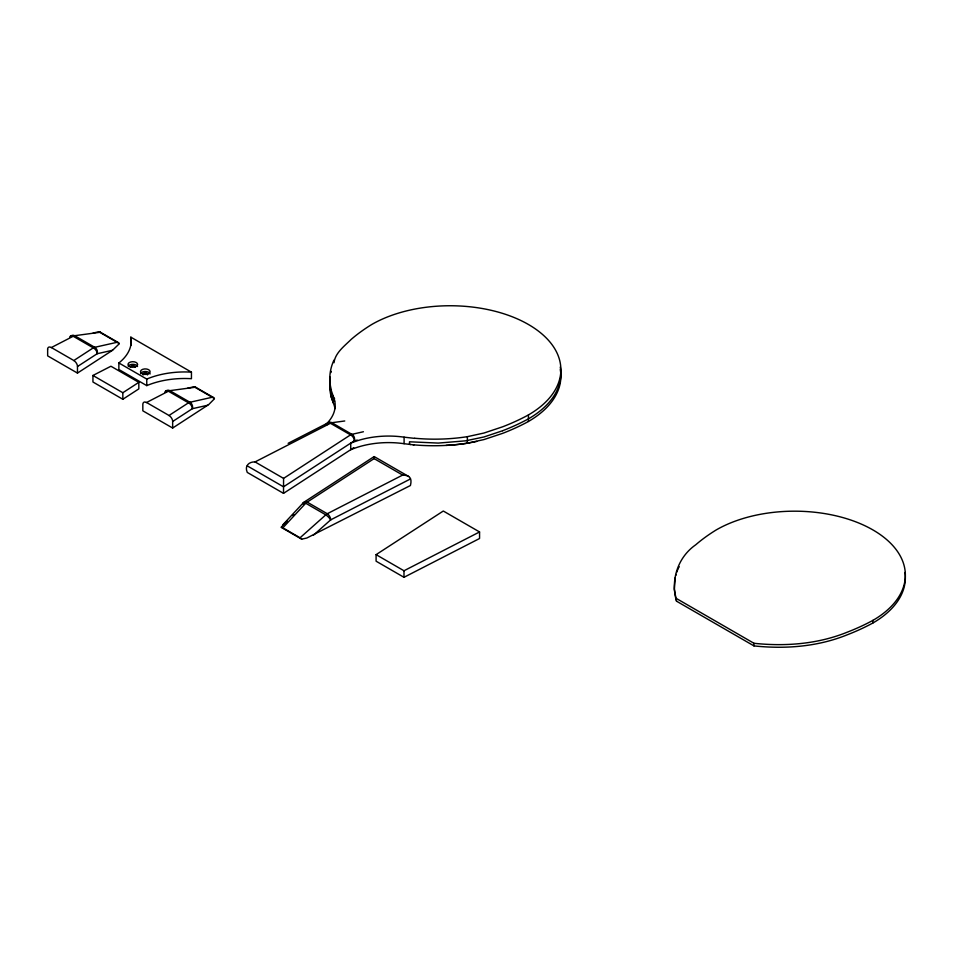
<?xml version="1.0" encoding="UTF-8"?>
<svg xmlns="http://www.w3.org/2000/svg" width="953" height="953" viewBox="0 0 953 953"><rect width="100%" height="100%" fill="white"/><g stroke="black" fill="none" stroke-linecap="round" stroke-linejoin="round"><path stroke-width="1.43" d="M353.754 447.707L283.517 493.356L247.268 472.426C244.29 465.624 249.245 461.645 255.047 461.919L330.429 423.275A6.29 3.633 -60 0 1 331.882 422.715L344.76 420.976M363.415 431.745L351.979 434.318A6.29 3.633 -60 0 0 350.525 434.878L283.577 478.394L283.517 493.356M282.85 527.843L300.064 537.778L325.819 514.846A6.29 3.633 -60 0 1 327.272 513.727L402.642 475.07C409.468 475.285 412.315 477.846 410.433 485.506L306.83 538.016L301.684 539.172L281.218 527.354A5.027 2.907 60 0 1 282.85 527.843L305.722 503.244A6.29 3.633 -60 0 1 307.176 502.124L374.124 458.607L374.172 457.047M330.131 377.066L329.857 386.144L332.061 399.7L334.598 401.165M675.212 577.792L674.259 589.121L676.547 601.2L753.966 645.896C785.296 649.231 817.757 646.742 847.157 634.841A199.106 114.956 0 0 0 872.924 622.988A110.774 63.958 0 0 0 904.969 572.455M330.989 372.54L331.275 371.42M675.76 575.541L676.082 574.409M676.809 572.181L677.226 571.061M119.137 343.89L112.585 350.251L97.158 353.742L77.467 366.536L77.467 373.088L47.65 355.874L47.65 349.322M214.282 398.95L208.695 404.584L172.648 428.04L142.831 410.826L142.831 404.286A5.003 2.883 60 0 1 146.464 402.547L168.383 391.218A6.29 3.633 -60 0 1 169.837 390.659L195.591 387.18L212.805 397.127A5.027 2.907 60 0 1 214.437 398.521L193.971 386.704L187.491 388.312M281.326 527.021L287.318 521.041M677.678 569.965L678.155 568.858M678.679 567.762L679.227 566.678M303.185 502.922L282.827 524.817M292.738 515.466L293.703 514.429M313.334 535.3L330.643 519.885L410.433 478.966M77.467 373.088L112.537 350.287M325.819 514.846L305.722 503.244A5.003 1.596 39 0 0 303.257 504.066A4.622 2.847 56.4 0 1 304.174 502.064L374.16 456.558L408.634 476.464M122.83 399.271L122.83 392.731L138.828 382.344L110.929 366.238L92.941 375.47L92.941 382.01L122.83 399.271L138.828 388.884L138.828 382.344M376.09 554.646L443.3 511.022L479.562 531.953L479.562 538.505L403.989 577.304L376.09 561.198L376.09 554.646L403.989 570.764L479.562 531.953M350.525 434.878L330.429 423.275A5.313 2.847 63.3 0 0 328.035 422.834L327.808 422.989A4.622 2.478 63.3 0 0 327.07 424.621M304.174 502.064L304.746 501.766A5.349 3.288 56.4 0 1 307.176 502.124L327.272 513.715A5.313 2.847 63.3 0 1 329.667 516.443L329.893 516.907A4.622 2.478 63.3 0 1 330.643 519.885M47.567 349.274A5.003 2.883 60 0 1 51.283 347.583L73.202 336.266A6.29 3.633 -60 0 1 74.656 335.706L100.41 332.228L117.624 342.175A5.027 2.907 60 0 1 119.256 343.556L98.778 331.739A5.027 2.907 60 0 1 100.41 332.228M288.14 443.3L328.046 422.846M502.672 430.72L483.933 436.974L465.505 440.846L438.273 443.085L409.492 441.787L409.492 444.396M93.108 333.074L98.707 331.751M51.283 347.5L73.834 360.52L93.287 347.869A6.29 3.633 -60 0 1 94.752 347.309L117.624 342.175M146.464 402.452L169.015 415.472L188.48 402.821A6.29 3.633 -60 0 1 189.933 402.261L212.805 397.127M207.718 405.239L192.351 408.694L172.648 421.5L172.648 428.04M357.268 440.095L354.385 440.751L283.517 486.816L247.268 465.886M414.746 438.237A125.331 72.357 0 0 0 467.375 436.665L483.933 433.043L502.672 426.789A199.106 114.956 0 0 0 528.438 414.936L528.427 421.476A110.774 63.958 0 0 0 560.281 369.645M413.733 444.825L414.71 444.92A130.275 75.216 0 0 0 446.123 445.408A120.007 69.283 0 0 0 467.363 443.193L483.933 439.583L502.672 433.341A199.106 114.956 0 0 0 528.438 421.488M414.71 438.38L404.096 437.165A64.101 37.012 0 0 0 350.74 443.193L350.74 449.733A64.101 37.012 0 0 1 404.096 443.705L410.707 444.527M413.078 444.765L414.043 444.86M413.376 444.801L410.469 444.503M676.547 598.579L753.966 643.287C785.296 646.61 817.757 644.121 847.157 632.22A199.106 114.956 0 0 0 872.924 620.367A110.774 63.958 0 0 0 872.9 529.916A110.774 63.958 0 0 0 716.263 529.904A199.094 114.944 0 0 0 695.726 544.794C677.559 557.41 670.364 580.52 676.547 601.2M332.061 397.079L334.598 398.545M374.124 458.607L402.642 475.07M130.835 337.159L191.446 372.158L191.446 378.71A64.101 37.012 0 0 0 146.762 385.62L118.863 369.502L118.863 362.962A64.101 37.012 0 0 0 130.835 337.159L130.835 343.711A64.101 37.012 0 0 1 131.073 345.367M74.656 335.706L94.752 347.309M169.837 390.659L189.933 402.261M118.863 362.962L146.762 379.08A64.101 37.012 0 0 1 191.446 372.158M255.047 461.919L283.577 478.394M92.941 375.47L122.83 392.731M334.944 408.706A64.101 37.012 0 0 0 333.252 402.809L333.252 396.269L331.167 390.146M333.252 402.809L331.167 396.686A130.275 75.216 0 0 1 330.143 379.675M332.061 399.7L331.167 396.686M872.9 620.355L872.9 622.976M753.966 643.287L753.966 645.896M467.363 436.629L467.363 443.169M404.096 437.165L404.096 443.705M403.989 570.764L403.989 577.304M333.991 362.748C335.122 352.908 344.557 345.951 351.228 339.351A199.094 114.944 0 0 1 371.777 324.473A110.774 63.958 0 0 1 528.427 324.485A110.774 63.958 0 0 1 528.438 414.924M146.762 379.08L146.762 385.62M476.75 441.43A114.908 66.341 0 0 1 446.111 445.361M502.66 430.708A199.106 114.956 0 0 0 528.438 418.867A110.774 63.958 0 0 0 560.281 367.024M350.525 434.878A5.349 3.288 56.4 0 1 352.955 436.974L353.527 437.844A4.622 2.847 56.4 0 1 354.397 440.751A5.003 4.003 84.8 0 0 351.955 434.377L331.882 422.715A5.003 3.645 89.8 0 0 327.165 424.55M325.843 514.882A5.003 1.227 45 0 1 330.691 519.909M300.064 537.778A5.027 2.907 60 0 1 301.696 539.172M128.226 366.25A4.813 2.776 0 0 1 133.063 364.32A4.813 2.776 0 0 1 137.518 366.524M130.466 367.381A2.406 1.394 0 0 1 132.812 365.702A2.406 1.394 0 0 1 135.171 367.381M140.567 373.719A4.813 2.776 0 0 1 145.523 371.515A4.813 2.776 0 0 1 150.062 374.005M143.176 374.958A2.406 1.394 0 0 1 145.273 372.897A2.406 1.394 0 0 1 147.381 374.958M94.728 347.368A5.003 4.003 84.8 0 1 97.218 353.766A4.622 2.847 56.4 0 0 96.289 350.823L95.729 349.965A5.349 3.288 56.4 0 0 93.287 347.869L73.202 336.266A5.313 2.847 63.3 0 0 70.808 335.825L70.582 335.98A4.622 2.478 63.3 0 0 69.962 336.957M70.355 336.814A5.003 3.645 89.8 0 1 74.632 335.766M73.834 360.615A5.003 2.883 60 0 1 77.55 366.583M189.921 402.321A5.003 4.003 84.8 0 1 192.399 408.718A4.622 2.847 56.4 0 0 191.482 405.787L190.922 404.93A5.349 3.288 56.4 0 0 188.48 402.821L168.383 391.218A5.313 2.847 63.3 0 0 166.001 390.778L165.762 390.933A4.622 2.478 63.3 0 0 165.072 392.231M165.322 392.124A5.003 3.645 89.8 0 1 169.813 390.718M193.971 386.704A5.027 2.907 60 0 1 195.591 387.192M169.015 415.568A5.003 2.883 60 0 1 172.731 421.536M331.394 390.122A125.51 72.464 0 0 1 333.943 360.127M333.252 396.269A64.101 37.012 0 0 1 324.818 425.419M130.406 366.881A4.813 2.776 0 0 0 137.625 364.475A4.813 2.776 0 0 0 130.406 362.069A4.813 2.776 0 0 0 130.406 366.881M142.879 374.076A4.813 2.776 0 0 0 150.086 371.67A4.813 2.776 0 0 0 142.879 369.264A4.813 2.776 0 0 0 142.879 374.076"/></g></svg>
